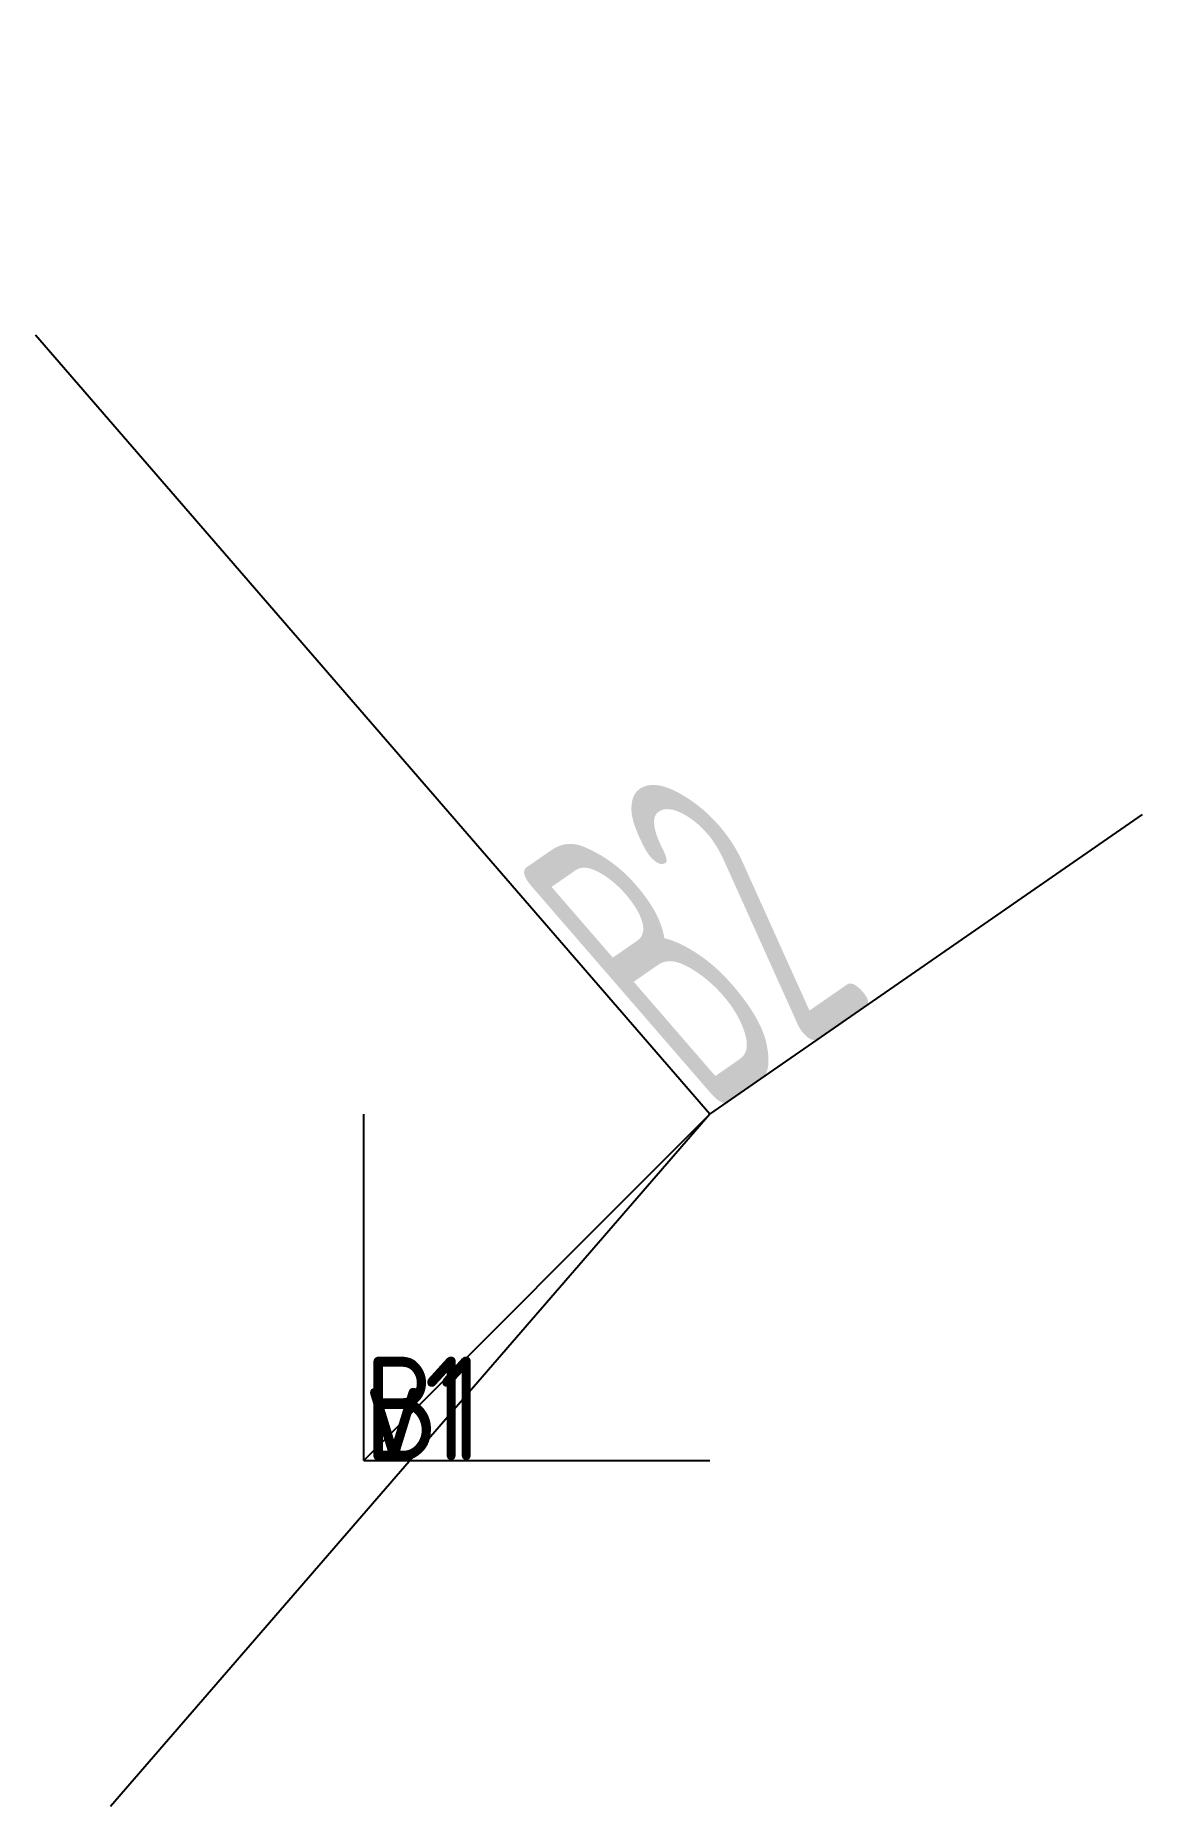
# Model space of a CAD drawing. Header units: inches. Extents: x -0.95 to 2.25, y -1 to 4.12.
import ezdxf

# ---------------------------------------------------------------- set-up
doc = ezdxf.new("R2010")
doc.units = ezdxf.units.IN
doc.header["$LTSCALE"] = 1000
doc.header["$MEASUREMENT"] = 0
doc.styles.get("Standard").update_dxf_attribs({"font": 'gbenor.shx', "bigfont": 'gbcbig.shx'})

# ---------------------------------------------------------------- blocks, each defined once
blk = doc.blocks.new('_Matrix4d')
at = {"color": 3}
blk.add_polyline3d([(0, 0, 0), (0, 1, 0)], dxfattribs=at)
at = {"color": 1}
blk.add_polyline3d([(0, 0, 0), (1, 0, 0)], dxfattribs=at)
at = {"color": 5}
blk.add_polyline3d([(0, 0, 0), (0, 0, 1)], dxfattribs=at)
blk.add_attdef('NAME', (0, 0), '', height=0.3)
blk = doc.blocks.new('_Vector3d')
blk.add_polyline3d([(0, 0, 0), (1, 1, 1)])
blk.add_attdef('NAME', (0, 0), '', height=0.3)

msp = doc.modelspace()

# ---------------------------------------------------------------- block references
at = {"extrusion": (-0.433013, -0.5, 0.75)}
ref = msp.add_blockref('_Matrix4d', (0.1013, 1.7194, -0.183), dxfattribs=dict(at, xscale=2, yscale=3, zscale=4, rotation=79.1066053508691))
ref.add_attrib('NAME', 'B2', (0.1013, 1.7194, -0.183), dxfattribs={"extrusion": (-0.433013, -0.5, 0.75), "height": 0.9, "rotation": 79.1066, "width": 0.666667})
for name, values in [('_Matrix4d', {'NAME': 'B1'}), ('_Vector3d', {'NAME': 'v1'})]:
    msp.add_blockref(name, (0, 0)).add_auto_attribs(values)

doc.saveas('drawing.dxf')
